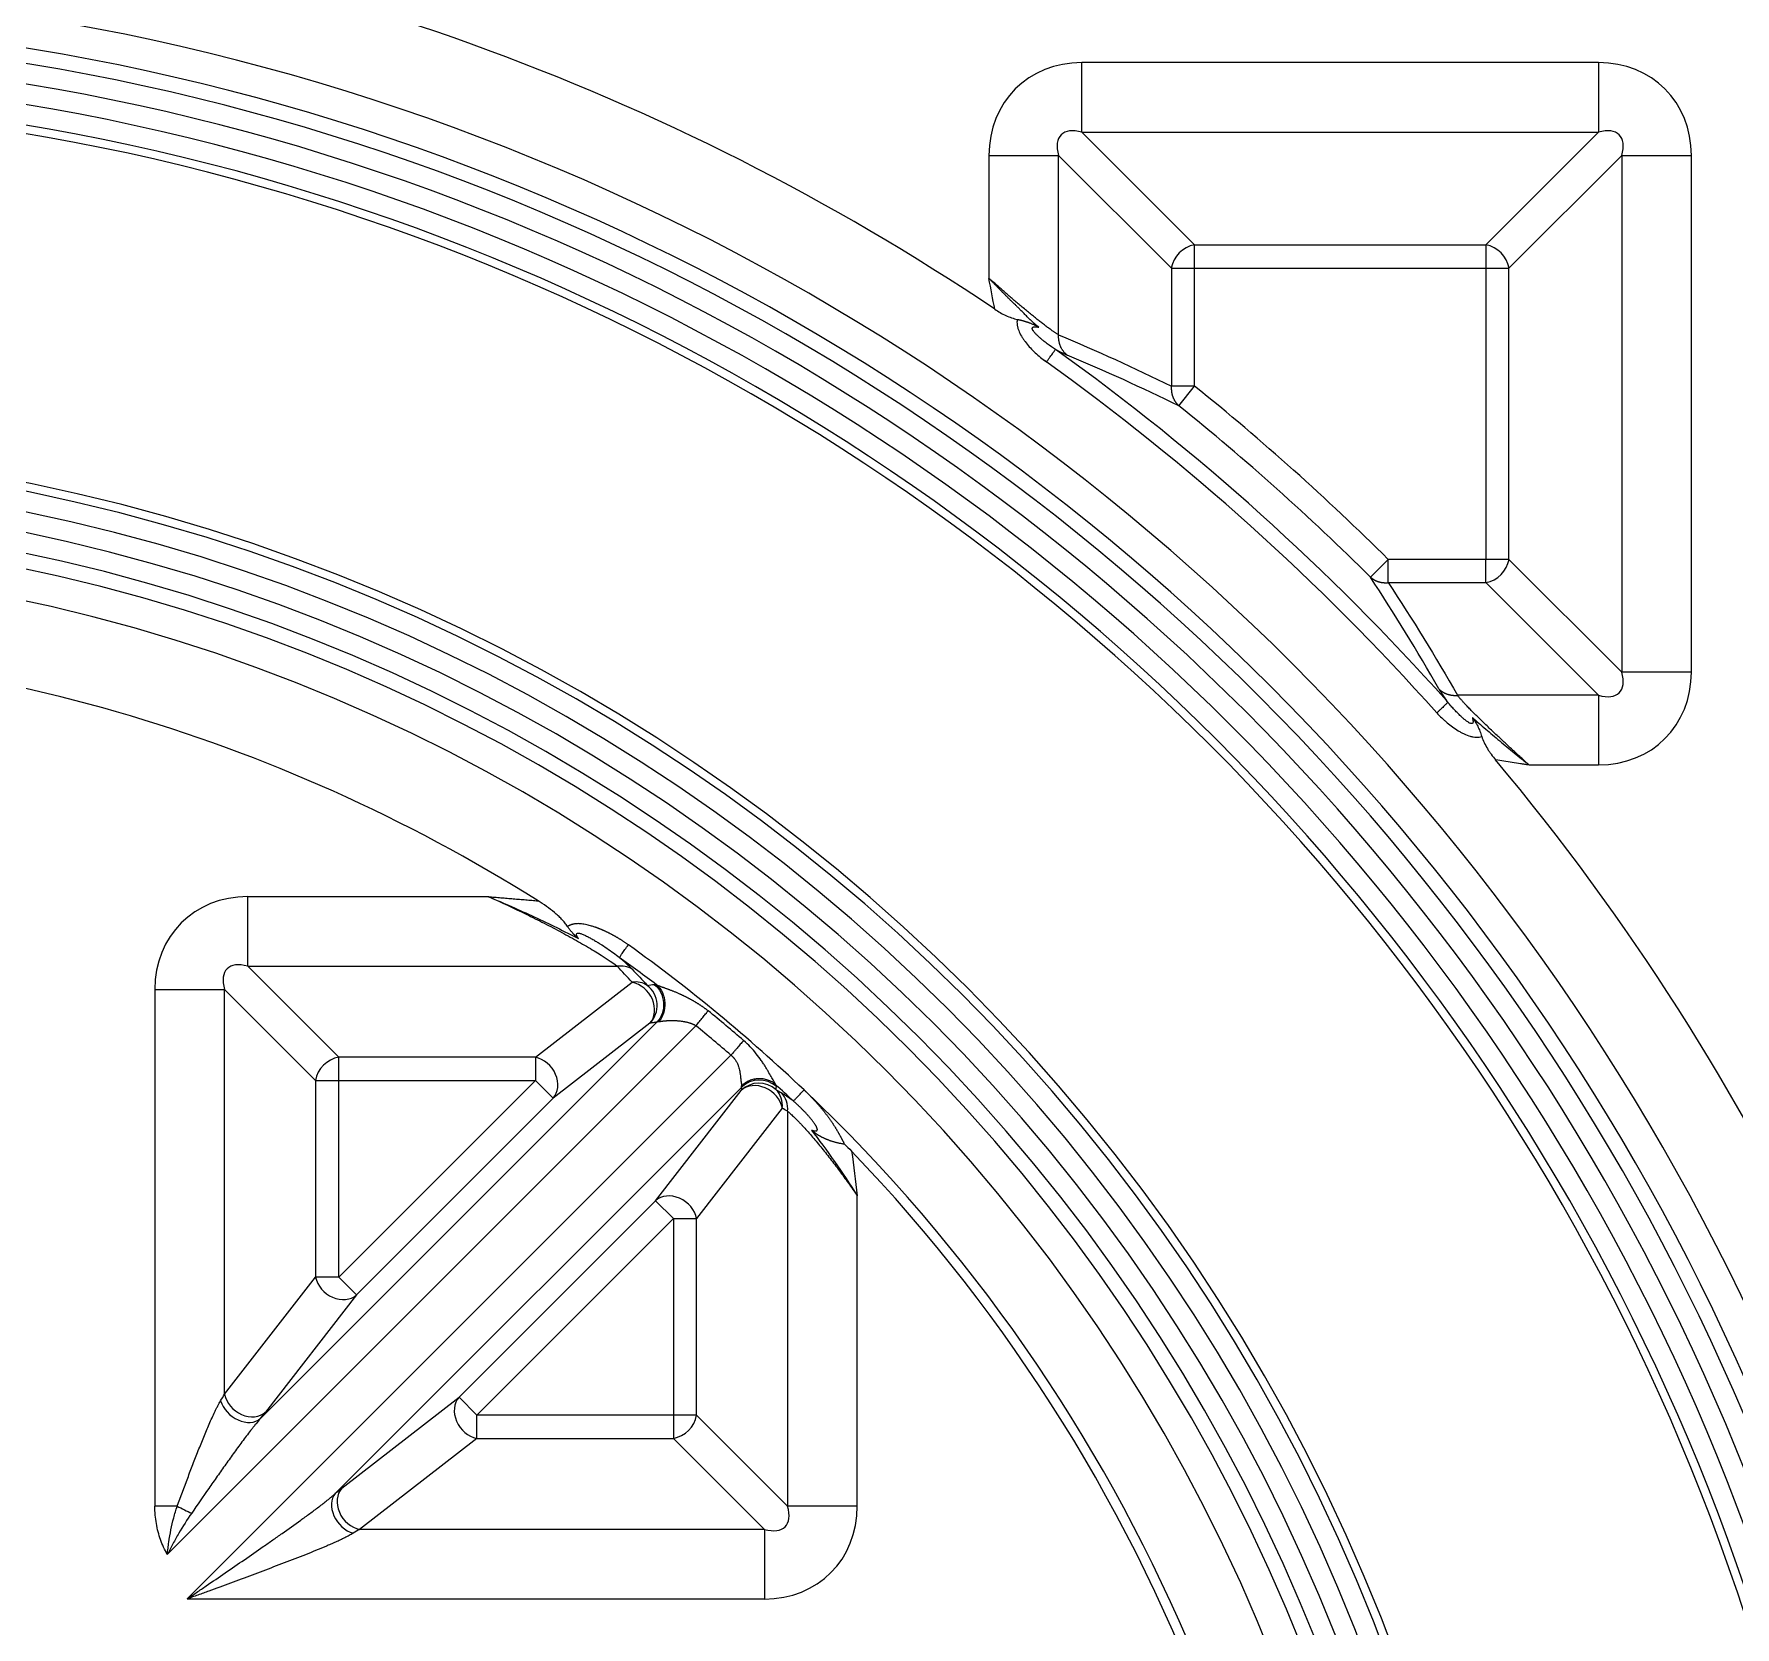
# Model space of a CAD drawing. Header units: millimetres. Extents: x 559 to 1112, y 323 to 643.
# Drawn here: x 740.69 to 774.54, y 510.67 to 542.37 of the extents above; entities that cross this region are included whole.
import ezdxf

# ---------------------------------------------------------------- set-up
doc = ezdxf.new("R2010")
doc.units = ezdxf.units.MM
doc.layers.add('core', color=7, linetype='Continuous', lineweight=20)

msp = doc.modelspace()

# ---------------------------------------------------------------- linework, layer by layer
at = {"layer": 'core', "lineweight": 13}
for p, q in [((771.819, 541.805), (761.538, 541.805)), ((761.538, 540.418), (761.538, 541.805)), ((771.819, 541.805), (771.819, 540.418)), ((761.538, 540.418), (771.819, 540.418)), ((761.538, 540.418), (763.781, 538.175)), ((769.576, 538.175), (771.819, 540.418)), ((759.689, 539.956), (761.076, 539.956)), ((759.689, 539.956), (759.689, 537.511)), ((761.076, 536.388), (761.076, 539.956)), ((763.319, 537.713), (761.076, 539.956)), ((772.282, 539.956), (770.038, 537.713)), ((772.282, 539.956), (773.668, 539.956)), ((772.282, 539.956), (772.282, 529.675)), ((773.668, 529.675), (773.668, 539.956)), ((769.576, 538.173), (763.781, 538.173)), ((763.781, 537.713), (763.781, 538.173)), ((763.324, 537.713), (763.781, 537.713)), ((763.781, 535.366), (763.781, 537.713)), ((763.781, 537.713), (769.576, 537.713)), ((769.576, 537.713), (769.576, 531.918)), ((769.576, 537.713), (770.034, 537.713)), ((763.781, 535.366), (763.319, 535.366)), ((763.468, 534.976), (763.781, 535.366)), ((767.282, 531.563), (767.635, 531.918)), ((767.635, 531.456), (767.635, 531.918)), ((769.576, 531.918), (767.635, 531.918)), ((770.034, 531.918), (769.576, 531.918)), ((769.576, 531.456), (769.576, 531.918)), ((770.038, 531.918), (772.282, 529.675)), ((767.635, 531.456), (769.576, 531.456)), ((771.819, 529.212), (769.576, 531.456)), ((773.668, 529.675), (772.282, 529.675)), ((771.819, 529.212), (769.015, 529.212)), ((771.819, 529.212), (771.819, 527.826)), ((770.437, 527.826), (771.819, 527.826)), ((744.939, 525.206), (749.731, 525.206)), ((744.939, 523.819), (744.939, 525.206)), ((744.939, 523.819), (752.291, 523.819)), ((744.939, 523.819), (746.75, 522.008)), ((743.09, 523.357), (743.09, 513.076)), ((743.09, 523.357), (744.477, 523.357)), ((744.477, 515.301), (744.477, 523.357)), ((746.288, 521.546), (744.477, 523.357)), ((750.663, 522.008), (752.588, 523.503)), ((753.079, 522.707), (745.19, 514.817)), ((752.942, 522.686), (751.017, 521.192)), ((753.858, 522.635), (743.338, 512.115)), ((743.731, 511.227), (754.555, 522.051)), ((750.663, 522.008), (746.75, 522.008)), ((746.75, 521.546), (746.75, 522.008)), ((750.663, 522.008), (750.663, 521.546)), ((746.288, 521.546), (746.288, 517.633)), ((746.288, 521.546), (746.75, 521.546)), ((746.681, 513.327), (754.765, 521.41)), ((746.75, 521.546), (750.663, 521.546)), ((746.75, 517.633), (746.75, 521.546)), ((746.75, 517.633), (750.663, 521.546)), ((750.663, 521.546), (751.017, 521.192)), ((753.055, 519.153), (754.76, 521.35)), ((747.104, 517.279), (751.017, 521.192)), ((755.577, 520.995), (753.872, 518.799)), ((755.683, 520.933), (755.683, 513.076)), ((753.055, 519.153), (749.143, 515.242)), ((753.055, 519.153), (753.409, 518.799)), ((757.069, 513.076), (757.069, 519.253)), ((753.409, 518.799), (749.498, 514.887)), ((753.409, 518.799), (753.409, 514.887)), ((753.409, 518.799), (753.872, 518.799)), ((753.872, 514.887), (753.872, 518.799)), ((744.477, 515.301), (746.288, 517.633)), ((746.75, 517.633), (746.288, 517.633)), ((747.104, 517.279), (746.75, 517.633)), ((747.104, 517.279), (745.293, 514.946)), ((746.811, 513.431), (749.143, 515.242)), ((749.498, 514.887), (749.143, 515.242)), ((753.409, 514.887), (749.498, 514.887)), ((749.498, 514.424), (749.498, 514.887)), ((753.872, 514.887), (753.409, 514.887)), ((753.409, 514.887), (753.409, 514.424)), ((753.872, 514.887), (755.683, 513.076)), ((749.498, 514.424), (747.165, 512.613)), ((749.498, 514.424), (753.409, 514.424)), ((755.22, 512.613), (753.409, 514.424)), ((743.535, 513.076), (743.09, 513.076)), ((757.069, 513.076), (755.683, 513.076)), ((755.22, 512.613), (747.165, 512.613)), ((755.22, 512.613), (755.22, 511.227)), ((743.731, 511.227), (755.22, 511.227))]:
    msp.add_line(p, q, dxfattribs=at)
for centre, radius, start, end in [((719.145, 493.318), 100.6, 305.96599, 77.45703), ((719.145, 493.318), 100.175, 305.97379, 77.45703), ((719.145, 493.318), 99.403, 314.29502, 77.77562), ((719.145, 493.318), 99.011, 314.62948, 77.83606), ((719.145, 493.318), 99.101, 314.55525, 77.77562), ((719.145, 487.282), 85.99, 12.44405, 56.71631), ((719.145, 487.282), 84.657, 13.18186, 57.19161), ((719.145, 487.282), 81.386, 41.16873, 48.83127), ((733.229, 497.342), 47.654, 56.1016, 84.2531), ((733.229, 497.342), 45.96, 360, 90), ((733.229, 497.342), 45.336, 0, 90), ((733.229, 497.342), 45.032, 360, 90), ((733.229, 497.342), 44.63, 360, 90), ((733.229, 497.342), 44.226, 0, 90), ((733.229, 497.342), 43.824, 0, 90), ((733.229, 497.342), 43.656, 0, 90), ((733.229, 497.342), 47.378, 41.7041, 54.4216), ((733.229, 497.342), 47.686, 41.7717, 54.3626), ((733.229, 497.342), 48.777, 45.1418, 51.2181), ((733.229, 497.342), 48.277, 45.1418, 51.2181), ((733.229, 497.342), 36.824, 360, 90), ((733.229, 497.342), 36.656, 0, 90), ((733.229, 497.342), 36.254, 0, 90), ((733.229, 497.342), 35.85, 0, 90), ((733.229, 497.342), 35.448, 360, 90), ((733.229, 497.342), 35.144, 360, 90), ((733.229, 497.342), 34.52, 360, 90), ((733.229, 497.342), 32.826, 57.8103, 90), ((733.229, 497.342), 47.654, 25.1461, 39.9302), ((733.229, 497.342), 33.102, 46.5132, 54.3697), ((733.229, 497.342), 32.794, 52.7684, 54.3696), ((733.229, 497.342), 33.024, 49.2036, 50.7998), ((733.229, 497.342), 32.639, 49.2036, 50.7998), ((733.229, 497.342), 32.794, 46.5132, 47.3526), ((733.229, 497.342), 33.102, 360, 46.5105), ((733.229, 497.342), 32.904, 20.018, 43.8615)]:
    msp.add_arc(centre, radius, start, end, dxfattribs=at)
for centre, major_axis, ratio, start_param, end_param in [((761.879, 539.615), (1.665, -1.665), 0.854588, 2.434441, 3.848744), ((771.478, 539.615), (-1.665, -1.665), 0.854588, 2.434441, 3.848744), ((761.879, 539.615), (-0.753, 0.753), 0.472398, 5.576034, 6.990337), ((771.478, 539.615), (0.753, 0.753), 0.472398, 5.576034, 6.990337), ((763.781, 537.713), (-0.356, -0.356), 0.854588, 4.005238, 5.41954), ((769.576, 537.713), (-0.356, 0.356), 0.854588, 4.005238, 5.41954), ((769.576, 537.713), (0, 0.503), 0.000004, 0.41429, 1.570796), ((769.576, 531.918), (0.356, 0.356), 0.854588, 4.005238, 5.41954), ((771.478, 530.016), (-1.665, 1.665), 0.854588, 2.434441, 3.848744), ((771.478, 530.016), (-0.753, 0.753), 0.472398, 2.434441, 3.848744), ((745.28, 523.016), (-1.665, 1.665), 0.854588, 5.576034, 6.990337), ((745.28, 523.016), (-0.753, 0.753), 0.472398, 5.576034, 6.990337), ((733.229, 504.539), (0, 27.535), 0.969623, 5.472075, 5.488054), ((752.588, 523.04), (0.37, 0.341), 0.86347, 0.208746, 0.898963), ((752.588, 523.04), (-0.308, 0.397), 0.818985, 3.294071, 5.524455), ((752.588, 523.04), (0.075, -0.497), 0.989331, 0.641303, 2.341404), ((746.75, 521.546), (0.356, 0.356), 0.854588, 0.863645, 2.277948), ((750.663, 521.546), (-0.308, 0.397), 0.818985, 3.294071, 5.524455), ((755.115, 520.995), (-0.502, 0.038), 0.991112, 4.045535, 5.56877), ((755.115, 520.995), (-0.398, 0.309), 0.818985, 3.900323, 6.130707), ((755.119, 521.056), (0.502, -0.038), 0.991122, 0.904632, 2.426707), ((755.115, 520.995), (-0.256, -0.433), 0.894663, 2.057881, 2.905423), ((755.22, 520.933), (0.258, 0.432), 0.89421, 5.203283, 6.047503), ((740.678, 497.334), (28.588, 0.072), 0.969698, 1.015819, 1.020139), ((753.409, 518.799), (0.398, -0.309), 0.818985, 0.758731, 2.989114), ((746.75, 517.633), (-0.397, 0.308), 0.818985, 0.758731, 2.989114), ((743.09, 513.551), (1.504, 2.025), 0.059018, 5.682671, 5.798053), ((744.939, 515.301), (0.397, -0.308), 0.818985, 3.900323, 6.130707), ((749.498, 514.887), (-0.309, 0.398), 0.818985, 0.152478, 2.382862), ((744.835, 515.171), (-0.388, 0.32), 0.741911, 0.836997, 3.011237), ((743.445, 513.196), (2.008, 2.024), 0.061627, 5.699948, 5.81533), ((753.409, 514.887), (-0.356, -0.356), 0.854588, 0.863645, 2.277948), ((747.036, 512.972), (-0.32, 0.389), 0.741982, 0.130371, 2.304664), ((745.06, 511.582), (2.024, 2.009), 0.061627, 0.467855, 0.583135), ((747.165, 513.076), (0.309, -0.398), 0.818985, 3.294071, 5.524455), ((754.879, 513.417), (-1.665, 1.665), 0.854588, 2.434441, 3.848744), ((754.879, 513.417), (-0.753, 0.753), 0.472582, 2.434441, 3.848744), ((745.415, 511.227), (2.026, 1.504), 0.059014, 0.485144, 0.600424)]:
    msp.add_ellipse(centre, major_axis=major_axis, ratio=ratio, start_param=start_param, end_param=end_param, dxfattribs=at)
for points, degree in [([(798.639, 508.494), (798.229, 510.027), (797.322, 513.07), (795.7, 517.548), (793.821, 521.925), (791.693, 526.187), (789.321, 530.317), (786.715, 534.304), (783.882, 538.133), (780.832, 541.792), (777.576, 545.269), (774.125, 548.551), (770.489, 551.629), (766.682, 554.49), (762.715, 557.127), (758.602, 559.53), (754.358, 561.691), (751.449, 562.966), (749.978, 563.561)], 3), ([(763.781, 538.175), (763.781, 538.173)], 1), ([(769.576, 538.175), (769.576, 538.174), (769.576, 538.174), (769.576, 538.173)], 3), ([(770.038, 537.713), (770.034, 537.713)], 1), ([(770.034, 531.92), (770.034, 533.85), (770.034, 535.781), (770.034, 537.711)], 3), ([(759.807, 536.896), (759.764, 537.1), (759.727, 537.306), (759.689, 537.511)], 3), ([(761.076, 536.388), (761.833, 536.068), (762.582, 535.727), (763.319, 535.366)], 3), ([(760.794, 535.875), (760.809, 535.867), (760.823, 535.859), (760.837, 535.851)], 3), ([(761.013, 536.097), (761.103, 536.049), (761.181, 536.01), (761.244, 535.983)], 3), ([(763.468, 534.976), (762.737, 535.332), (761.995, 535.668), (761.244, 535.983)], 3), ([(768.643, 529.339), (768.212, 530.095), (767.758, 530.837), (767.282, 531.563)], 3), ([(767.635, 531.456), (768.117, 530.723), (768.577, 529.975), (769.015, 529.212)], 3), ([(768.643, 529.339), (768.681, 529.275), (768.731, 529.197), (768.793, 529.108)], 3), ([(768.821, 529.073), (768.812, 529.085), (768.803, 529.097), (768.794, 529.108)], 3), ([(749.731, 525.205), (750.716, 525.122)], 1), ([(752.587, 523.761), (752.521, 523.829), (752.435, 523.909), (752.333, 523.996)], 3), ([(752.587, 523.761), (752.689, 523.654), (752.789, 523.547), (752.889, 523.44)], 3), ([(752.889, 523.44), (752.935, 523.447), (752.981, 523.453), (753.027, 523.46)], 3), ([(753.027, 523.46), (753.083, 523.416), (753.172, 523.31), (753.224, 523.095), (753.202, 522.874), (753.129, 522.757), (753.079, 522.707)], 3), ([(753.071, 523.452), (753.122, 523.411), (753.203, 523.308), (753.249, 523.095), (753.227, 522.878), (753.158, 522.761), (753.111, 522.711)], 3), ([(753.111, 522.711), (753.108, 522.711), (753.102, 522.711), (753.093, 522.711), (753.086, 522.709), (753.081, 522.708), (753.079, 522.707)], 3), ([(753.858, 522.635), (753.881, 522.664), (753.927, 522.72), (753.993, 522.801), (754.053, 522.874), (754.087, 522.916), (754.102, 522.934)], 3), ([(754.765, 521.41), (754.767, 521.418), (754.767, 521.427), (754.765, 521.438)], 3), ([(755.447, 521.463), (755.456, 521.446), (755.46, 521.433), (755.459, 521.424)], 3), ([(755.455, 521.363), (755.456, 521.383), (755.458, 521.403), (755.459, 521.424)], 3), ([(755.455, 521.363), (755.49, 521.342), (755.526, 521.32), (755.561, 521.299)], 3), ([(756.812, 520.282), (756.86, 520.236), (756.907, 520.189), (756.954, 520.142)], 3), ([(756.954, 520.142), (756.999, 519.846), (757.034, 519.549), (757.069, 519.253)], 3), ([(743.338, 512.115), (743.284, 512.208), (743.195, 512.404), (743.111, 512.724), (743.09, 512.955), (743.09, 513.076)], 3)]:
    msp.add_open_spline(points, degree=degree, dxfattribs=at)
for points, knots in [([(763.319, 537.713), (763.32, 537.713), (763.321, 537.712), (763.322, 537.712), (763.323, 537.711), (763.324, 537.711), (763.324, 537.711)], [0, 0, 0, 0, 0.300025, 0.600032, 0.900013, 1, 1, 1, 1]), ([(763.324, 537.711), (763.324, 537.671), (763.324, 537.586), (763.324, 537.45), (763.323, 537.299), (763.323, 537.131), (763.323, 536.948), (763.322, 536.749), (763.321, 536.512), (763.321, 536.252), (763.32, 535.986), (763.32, 535.752), (763.319, 535.548), (763.319, 535.423), (763.319, 535.366)], [0, 0, 0, 0, 0.051088, 0.108937, 0.173545, 0.244914, 0.323044, 0.407933, 0.499583, 0.626313, 0.739719, 0.839802, 0.926562, 1, 1, 1, 1]), ([(760.684, 536.537), (760.681, 536.539), (760.675, 536.543), (760.666, 536.55), (760.657, 536.557), (760.648, 536.564), (760.638, 536.572), (760.628, 536.58), (760.618, 536.589), (760.608, 536.598), (760.597, 536.607), (760.587, 536.617), (760.576, 536.626), (760.564, 536.637), (760.553, 536.647), (760.541, 536.659), (760.529, 536.67), (760.517, 536.682), (760.504, 536.694), (760.491, 536.707), (760.478, 536.72), (760.465, 536.733), (760.445, 536.753), (760.42, 536.778), (760.39, 536.808), (760.362, 536.837), (760.334, 536.865), (760.307, 536.891), (760.282, 536.916), (760.258, 536.939), (760.236, 536.961), (760.209, 536.987), (760.177, 537.018), (760.14, 537.054), (760.102, 537.091), (760.065, 537.128), (760.028, 537.166), (759.99, 537.203), (759.952, 537.241), (759.915, 537.279), (759.877, 537.318), (759.84, 537.356), (759.802, 537.394), (759.764, 537.433), (759.727, 537.472), (759.702, 537.498), (759.689, 537.511)], [0, 0, 0, 0, 0.009008, 0.018236, 0.027688, 0.03737, 0.047286, 0.05744, 0.067838, 0.078484, 0.089384, 0.100541, 0.111961, 0.123649, 0.13561, 0.147848, 0.160369, 0.173178, 0.186278, 0.199676, 0.213376, 0.227384, 0.241703, 0.273981, 0.304957, 0.334588, 0.362831, 0.389652, 0.415018, 0.438902, 0.461278, 0.482127, 0.518847, 0.555635, 0.592482, 0.629382, 0.666328, 0.703315, 0.740335, 0.777384, 0.814456, 0.851545, 0.888648, 0.925761, 0.962879, 1, 1, 1, 1]), ([(759.807, 536.896), (759.842, 536.873), (759.878, 536.85), (759.95, 536.809), (759.987, 536.789), (760.062, 536.754), (760.101, 536.738), (760.178, 536.712), (760.217, 536.701), (760.256, 536.694)], [0, 0, 0, 0, 0.25, 0.25, 0.5, 0.5, 0.75, 0.75, 1, 1, 1, 1]), ([(760.252, 536.695), (760.25, 536.686), (760.249, 536.677), (760.248, 536.66), (760.246, 536.633), (760.248, 536.605), (760.252, 536.577), (760.254, 536.568), (760.258, 536.549), (760.26, 536.54), (760.268, 536.511), (760.274, 536.492), (760.296, 536.436), (760.314, 536.398), (760.346, 536.343), (760.358, 536.324), (760.382, 536.288), (760.395, 536.27), (760.434, 536.217), (760.463, 536.183), (760.522, 536.116), (760.553, 536.084), (760.618, 536.021), (760.652, 535.99), (760.722, 535.931), (760.758, 535.902), (760.794, 535.875)], [0, 0, 0, 0, 0.03125, 0.03125, 0.0625, 0.125, 0.125, 0.15625, 0.15625, 0.1875, 0.1875, 0.25, 0.25, 0.375, 0.375, 0.4375, 0.4375, 0.5, 0.5, 0.625, 0.625, 0.75, 0.75, 0.875, 0.875, 1, 1, 1, 1]), ([(760.256, 536.693), (760.26, 536.692), (760.269, 536.691), (760.282, 536.688), (760.295, 536.686), (760.309, 536.683), (760.322, 536.68), (760.336, 536.677), (760.349, 536.673), (760.363, 536.669), (760.377, 536.666), (760.391, 536.661), (760.405, 536.657), (760.419, 536.653), (760.433, 536.648), (760.447, 536.643), (760.462, 536.638), (760.476, 536.633), (760.495, 536.626), (760.518, 536.617), (760.544, 536.606), (760.569, 536.596), (760.592, 536.586), (760.613, 536.576), (760.633, 536.566), (760.651, 536.556), (760.668, 536.547), (760.679, 536.54), (760.684, 536.537)], [0, 0, 0, 0, 0.026594, 0.053567, 0.080932, 0.108703, 0.136893, 0.165513, 0.194574, 0.224085, 0.254056, 0.284493, 0.315405, 0.346796, 0.378673, 0.41104, 0.4439, 0.477256, 0.511111, 0.576286, 0.639035, 0.699217, 0.756702, 0.811371, 0.86312, 0.911856, 0.957503, 1, 1, 1, 1]), ([(761.014, 536.096), (760.959, 536.131), (760.904, 536.168), (760.822, 536.23), (760.795, 536.251), (760.754, 536.284), (760.74, 536.295), (760.713, 536.318), (760.7, 536.33), (760.673, 536.354), (760.66, 536.367), (760.634, 536.392), (760.621, 536.405), (760.602, 536.426), (760.596, 536.433), (760.584, 536.448), (760.579, 536.455), (760.571, 536.467), (760.568, 536.471), (760.563, 536.479), (760.561, 536.483), (760.557, 536.491), (760.555, 536.495), (760.552, 536.503), (760.551, 536.507), (760.551, 536.515), (760.551, 536.519), (760.552, 536.525), (760.554, 536.528), (760.557, 536.533), (760.56, 536.535), (760.564, 536.538), (760.567, 536.54), (760.575, 536.543), (760.581, 536.544), (760.593, 536.546), (760.599, 536.546), (760.618, 536.546), (760.631, 536.545), (760.657, 536.543), (760.67, 536.541), (760.683, 536.539)], [0, 0, 0, 0, 0.25, 0.25, 0.375, 0.375, 0.4375, 0.4375, 0.5, 0.5, 0.5625, 0.5625, 0.625, 0.625, 0.65625, 0.65625, 0.6875, 0.6875, 0.703125, 0.703125, 0.71875, 0.71875, 0.734375, 0.734375, 0.75, 0.75, 0.765625, 0.765625, 0.78125, 0.78125, 0.796875, 0.796875, 0.8125, 0.8125, 0.84375, 0.84375, 0.875, 0.875, 0.9375, 0.9375, 1, 1, 1, 1]), ([(760.837, 535.851), (760.85, 535.869), (760.876, 535.905), (760.92, 535.967), (760.968, 536.034), (760.997, 536.073), (761.009, 536.091), (761.012, 536.095), (761.013, 536.097)], [0, 0, 0, 0, 0.133363, 0.266742, 0.533252, 0.8286, 0.914294, 1, 1, 1, 1]), ([(763.319, 535.366), (763.319, 535.362), (763.318, 535.355), (763.318, 535.345), (763.318, 535.334), (763.318, 535.323), (763.318, 535.312), (763.318, 535.301), (763.319, 535.29), (763.32, 535.279), (763.321, 535.268), (763.322, 535.256), (763.324, 535.245), (763.326, 535.233), (763.328, 535.222), (763.33, 535.21), (763.333, 535.199), (763.336, 535.187), (763.34, 535.175), (763.344, 535.163), (763.348, 535.152), (763.353, 535.14), (763.358, 535.128), (763.363, 535.117), (763.369, 535.105), (763.375, 535.093), (763.381, 535.082), (763.388, 535.071), (763.395, 535.059), (763.403, 535.048), (763.411, 535.037), (763.419, 535.026), (763.428, 535.016), (763.438, 535.005), (763.447, 534.995), (763.457, 534.985), (763.464, 534.979), (763.468, 534.976)], [0, 0, 0, 0, 0.023214, 0.046702, 0.070468, 0.094518, 0.118857, 0.143488, 0.168418, 0.19365, 0.219188, 0.245037, 0.2712, 0.297682, 0.324485, 0.351614, 0.379071, 0.406859, 0.434981, 0.463439, 0.492237, 0.521375, 0.550857, 0.580683, 0.610854, 0.641373, 0.672239, 0.703454, 0.735017, 0.766928, 0.799188, 0.831796, 0.86475, 0.898049, 0.931692, 0.965676, 1, 1, 1, 1]), ([(770.038, 531.918), (770.038, 531.918), (770.037, 531.918), (770.036, 531.919), (770.035, 531.92), (770.034, 531.92), (770.034, 531.92)], [0, 0, 0, 0, 0.300025, 0.600032, 0.900013, 1, 1, 1, 1]), ([(767.282, 531.563), (767.284, 531.561), (767.289, 531.557), (767.296, 531.551), (767.304, 531.545), (767.311, 531.539), (767.319, 531.534), (767.326, 531.529), (767.334, 531.523), (767.342, 531.519), (767.35, 531.514), (767.357, 531.509), (767.365, 531.505), (767.373, 531.501), (767.381, 531.497), (767.389, 531.493), (767.397, 531.49), (767.405, 531.486), (767.413, 531.483), (767.421, 531.48), (767.429, 531.478), (767.437, 531.475), (767.446, 531.472), (767.454, 531.47), (767.462, 531.468), (767.47, 531.466), (767.478, 531.464), (767.485, 531.462), (767.493, 531.461), (767.501, 531.46), (767.509, 531.458), (767.517, 531.457), (767.525, 531.456), (767.532, 531.455), (767.54, 531.455), (767.548, 531.454), (767.555, 531.454), (767.563, 531.453), (767.57, 531.453), (767.577, 531.453), (767.585, 531.453), (767.592, 531.453), (767.599, 531.453), (767.606, 531.454), (767.614, 531.454), (767.621, 531.454), (767.628, 531.455), (767.632, 531.456), (767.635, 531.456)], [0, 0, 0, 0, 0.026172, 0.052148, 0.077928, 0.103511, 0.128896, 0.154081, 0.179067, 0.203853, 0.228439, 0.252824, 0.277007, 0.30099, 0.32477, 0.34835, 0.371728, 0.394904, 0.41788, 0.440655, 0.463229, 0.485604, 0.507779, 0.529755, 0.551532, 0.573112, 0.594495, 0.615682, 0.636674, 0.657472, 0.678076, 0.698488, 0.718709, 0.73874, 0.758583, 0.778238, 0.797706, 0.81699, 0.836091, 0.855009, 0.873748, 0.892307, 0.910689, 0.928896, 0.946928, 0.964789, 0.982479, 1, 1, 1, 1]), ([(768.821, 529.073), (768.816, 529.067), (768.808, 529.059), (768.79, 529.041), (768.779, 529.031), (768.767, 529.019), (768.759, 529.01), (768.754, 529.006), (768.731, 528.983), (768.709, 528.963), (768.672, 528.928), (768.652, 528.909), (768.631, 528.889), (768.616, 528.875), (768.609, 528.869), (768.601, 528.862)], [0, 0, 0, 0, 0.25, 0.25, 0.375, 0.4375, 0.4375, 0.5, 0.5, 0.75, 0.75, 0.875, 0.9375, 0.9375, 1, 1, 1, 1]), ([(768.601, 528.862), (768.633, 528.827), (768.666, 528.794), (768.717, 528.745), (768.735, 528.729), (768.77, 528.698), (768.787, 528.682), (768.841, 528.637), (768.878, 528.609), (768.952, 528.555), (768.99, 528.53), (769.047, 528.495), (769.067, 528.484), (769.096, 528.468), (769.106, 528.463), (769.126, 528.453), (769.136, 528.448), (769.186, 528.425), (769.226, 528.41), (769.286, 528.393), (769.307, 528.388), (769.347, 528.381), (769.366, 528.379), (769.405, 528.378), (769.424, 528.379), (769.461, 528.383), (769.479, 528.387), (769.496, 528.393)], [0, 0, 0, 0, 0.125, 0.125, 0.1875, 0.1875, 0.25, 0.25, 0.375, 0.375, 0.5, 0.5, 0.5625, 0.5625, 0.59375, 0.59375, 0.625, 0.625, 0.75, 0.75, 0.8125, 0.8125, 0.875, 0.875, 0.9375, 0.9375, 1, 1, 1, 1]), ([(769.309, 528.771), (769.312, 528.758), (769.316, 528.745), (769.321, 528.719), (769.323, 528.706), (769.324, 528.687), (769.324, 528.681), (769.322, 528.669), (769.321, 528.663), (769.316, 528.656), (769.314, 528.654), (769.309, 528.651), (769.306, 528.649), (769.299, 528.648), (769.295, 528.648), (769.287, 528.649), (769.283, 528.65), (769.27, 528.653), (769.262, 528.657), (769.245, 528.665), (769.238, 528.67), (769.214, 528.685), (769.199, 528.695), (769.17, 528.717), (769.156, 528.729), (769.129, 528.752), (769.115, 528.764), (769.076, 528.8), (769.05, 528.824), (769.001, 528.873), (768.977, 528.898), (768.93, 528.948), (768.907, 528.973), (768.863, 529.023), (768.842, 529.048), (768.821, 529.073)], [0, 0, 0, 0, 0.0625, 0.0625, 0.125, 0.125, 0.15625, 0.15625, 0.1875, 0.1875, 0.203125, 0.203125, 0.21875, 0.21875, 0.234375, 0.234375, 0.25, 0.25, 0.28125, 0.28125, 0.3125, 0.3125, 0.375, 0.375, 0.4375, 0.4375, 0.5, 0.5, 0.625, 0.625, 0.75, 0.75, 0.875, 0.875, 1, 1, 1, 1]), ([(769.309, 528.771), (769.314, 528.764), (769.318, 528.757), (769.328, 528.743), (769.332, 528.736), (769.346, 528.715), (769.356, 528.701), (769.383, 528.657), (769.4, 528.627), (769.432, 528.564), (769.446, 528.532), (769.473, 528.464), (769.485, 528.429), (769.496, 528.393)], [0, 0, 0, 0, 0.0625, 0.0625, 0.125, 0.125, 0.25, 0.25, 0.5, 0.5, 0.75, 0.75, 1, 1, 1, 1]), ([(769.309, 528.771), (769.395, 528.696), (769.484, 528.619), (769.62, 528.503), (769.666, 528.463), (769.759, 528.385), (769.806, 528.345), (769.949, 528.225), (770.045, 528.146), (770.191, 528.027), (770.24, 527.987), (770.313, 527.927), (770.338, 527.907), (770.374, 527.877), (770.386, 527.867), (770.405, 527.852), (770.411, 527.847), (770.42, 527.839), (770.423, 527.837), (770.429, 527.832), (770.432, 527.829), (770.435, 527.827)], [0, 0, 0, 0, 0.25, 0.25, 0.375, 0.375, 0.5, 0.5, 0.75, 0.75, 0.875, 0.875, 0.9375, 0.9375, 0.96875, 0.96875, 0.984375, 0.984375, 0.992187, 0.992187, 1, 1, 1, 1]), ([(769.496, 528.393), (769.508, 528.351), (769.525, 528.31), (769.563, 528.23), (769.585, 528.191), (769.621, 528.132), (769.633, 528.113), (769.659, 528.075), (769.672, 528.056), (769.713, 528.001), (769.742, 527.964), (769.772, 527.929)], [0, 0, 0, 0, 0.25, 0.25, 0.5, 0.5, 0.625, 0.625, 0.75, 0.75, 1, 1, 1, 1]), ([(770.434, 527.826), (770.433, 527.826), (770.431, 527.826), (770.428, 527.826), (770.427, 527.827), (770.426, 527.827), (770.421, 527.828), (770.417, 527.828), (770.407, 527.83), (770.4, 527.831), (770.379, 527.833), (770.365, 527.835), (770.324, 527.841), (770.296, 527.845), (770.213, 527.857), (770.158, 527.865), (769.992, 527.891), (769.882, 527.909), (769.772, 527.929)], [0, 0, 0, 0, 0.007813, 0.007813, 0.011719, 0.011719, 0.015625, 0.03125, 0.03125, 0.0625, 0.0625, 0.125, 0.125, 0.25, 0.25, 0.5, 0.5, 1, 1, 1, 1]), ([(749.731, 525.205), (749.984, 525.092), (750.234, 524.976), (750.599, 524.797), (750.72, 524.737), (750.956, 524.616), (751.072, 524.556), (751.301, 524.432), (751.414, 524.37), (751.63, 524.247), (751.734, 524.186), (752.023, 524.01), (752.185, 523.903), (752.291, 523.819)], [0, 0, 0, 0, 0.25, 0.25, 0.375, 0.375, 0.5, 0.5, 0.625, 0.625, 0.75, 0.75, 1, 1, 1, 1]), ([(749.731, 525.204), (750.035, 525.076), (750.34, 524.942), (750.942, 524.662), (751.237, 524.518), (751.52, 524.37)], [0, 0, 0, 0, 0.5, 0.5, 1, 1, 1, 1]), ([(751.305, 524.609), (751.288, 524.636), (751.269, 524.661), (751.229, 524.71), (751.208, 524.734), (751.163, 524.781), (751.14, 524.803), (751.091, 524.848), (751.066, 524.869), (750.99, 524.933), (750.937, 524.973), (750.828, 525.05), (750.773, 525.086), (750.716, 525.122)], [0, 0, 0, 0, 0.125, 0.125, 0.25, 0.25, 0.375, 0.375, 0.5, 0.5, 0.75, 0.75, 1, 1, 1, 1]), ([(752.513, 524.247), (752.507, 524.252), (752.493, 524.261), (752.474, 524.274), (752.454, 524.288), (752.435, 524.301), (752.416, 524.314), (752.397, 524.326), (752.378, 524.338), (752.359, 524.35), (752.34, 524.362), (752.322, 524.373), (752.303, 524.384), (752.285, 524.395), (752.267, 524.405), (752.249, 524.416), (752.231, 524.426), (752.213, 524.435), (752.196, 524.445), (752.178, 524.454), (752.161, 524.463), (752.144, 524.472), (752.127, 524.48), (752.11, 524.489), (752.094, 524.497), (752.078, 524.504), (752.062, 524.512), (752.046, 524.519), (752.03, 524.526), (752.014, 524.533), (751.999, 524.54), (751.984, 524.546), (751.969, 524.553), (751.954, 524.559), (751.94, 524.564), (751.925, 524.57), (751.911, 524.575), (751.897, 524.581), (751.884, 524.586), (751.87, 524.59), (751.857, 524.595), (751.838, 524.602), (751.812, 524.61), (751.776, 524.621), (751.733, 524.633), (751.684, 524.646), (751.617, 524.659), (751.554, 524.667), (751.501, 524.668), (751.471, 524.666), (751.448, 524.664), (751.428, 524.661), (751.41, 524.656), (751.395, 524.652), (751.382, 524.648), (751.369, 524.643), (751.356, 524.638), (751.343, 524.632), (751.33, 524.625), (751.317, 524.617), (751.309, 524.612), (751.305, 524.609)], [0, 0, 0, 0, 0.017199, 0.034228, 0.051084, 0.067767, 0.084276, 0.100608, 0.116764, 0.132741, 0.14854, 0.16416, 0.179599, 0.194858, 0.209935, 0.224831, 0.239545, 0.254077, 0.268427, 0.282594, 0.296579, 0.310381, 0.324001, 0.337438, 0.350694, 0.363767, 0.37666, 0.38937, 0.4019, 0.414249, 0.426418, 0.438406, 0.450214, 0.461842, 0.473289, 0.484554, 0.495637, 0.506537, 0.517255, 0.527791, 0.538148, 0.548328, 0.571515, 0.599544, 0.632473, 0.670298, 0.714641, 0.78738, 0.819454, 0.842365, 0.859992, 0.877606, 0.895137, 0.906976, 0.91913, 0.9316, 0.944415, 0.957619, 0.971257, 0.985371, 1, 1, 1, 1]), ([(751.52, 524.37), (751.516, 524.373), (751.509, 524.379), (751.499, 524.388), (751.488, 524.397), (751.477, 524.407), (751.467, 524.417), (751.456, 524.427), (751.445, 524.438), (751.434, 524.449), (751.423, 524.46), (751.412, 524.472), (751.4, 524.486), (751.385, 524.502), (751.37, 524.52), (751.355, 524.538), (751.341, 524.556), (751.328, 524.573), (751.316, 524.591), (751.308, 524.603), (751.305, 524.609)], [0, 0, 0, 0, 0.04241, 0.085676, 0.129789, 0.174742, 0.220523, 0.267121, 0.314523, 0.362715, 0.411683, 0.46141, 0.51188, 0.58831, 0.662414, 0.734241, 0.803846, 0.871292, 0.936649, 1, 1, 1, 1]), ([(751.52, 524.37), (751.493, 524.411), (751.48, 524.442), (751.484, 524.47), (751.489, 524.476), (751.503, 524.48), (751.509, 524.481), (751.522, 524.48), (751.53, 524.479), (751.547, 524.475), (751.556, 524.473), (751.575, 524.467), (751.585, 524.463), (751.617, 524.451), (751.661, 524.431), (751.709, 524.407), (751.757, 524.381), (751.782, 524.368), (751.83, 524.34), (751.854, 524.326), (751.901, 524.298), (751.925, 524.284), (751.995, 524.24), (752.133, 524.149), (752.259, 524.056), (752.334, 523.997)], [0, 0, 0, 0, 0.125, 0.125, 0.1875, 0.1875, 0.21875, 0.21875, 0.25, 0.25, 0.28125, 0.28125, 0.3125, 0.3125, 0.375, 0.4375, 0.4375, 0.5, 0.5, 0.5625, 0.5625, 0.625, 0.625, 0.75, 1, 1, 1, 1]), ([(752.334, 523.997), (752.337, 524.002), (752.344, 524.011), (752.363, 524.037), (752.375, 524.055), (752.406, 524.098), (752.425, 524.124), (752.466, 524.181), (752.489, 524.213), (752.513, 524.247)], [0, 0, 0, 0, 0.25, 0.25, 0.5, 0.5, 0.75, 0.75, 1, 1, 1, 1]), ([(752.587, 523.761), (752.545, 523.787), (752.498, 523.806), (752.398, 523.826), (752.345, 523.827), (752.291, 523.819)], [0, 0, 0, 0, 0.5, 0.5, 1, 1, 1, 1]), ([(753.027, 523.46), (753.027, 523.46), (753.027, 523.46), (753.03, 523.46), (753.035, 523.46), (753.045, 523.459), (753.057, 523.457), (753.066, 523.454), (753.071, 523.452)], [0, 0, 0, 0, 0.000047, 0.000047, 0.250035, 0.500024, 0.750012, 1, 1, 1, 1]), ([(753.071, 523.452), (753.075, 523.451), (753.082, 523.447), (753.095, 523.442), (753.108, 523.436), (753.122, 523.431), (753.137, 523.425), (753.153, 523.419), (753.17, 523.413), (753.187, 523.407), (753.205, 523.401), (753.224, 523.394), (753.244, 523.387), (753.264, 523.38), (753.285, 523.372), (753.307, 523.364), (753.329, 523.356), (753.352, 523.347), (753.375, 523.338), (753.399, 523.328), (753.424, 523.318), (753.449, 523.308), (753.475, 523.297), (753.502, 523.286), (753.525, 523.275), (753.545, 523.266), (753.562, 523.259), (753.578, 523.251), (753.595, 523.243), (753.611, 523.235), (753.628, 523.227), (753.644, 523.219), (753.661, 523.211), (753.677, 523.203), (753.694, 523.194), (753.711, 523.185), (753.727, 523.177), (753.744, 523.168), (753.76, 523.159), (753.777, 523.149), (753.793, 523.14), (753.81, 523.131), (753.826, 523.121), (753.843, 523.111), (753.859, 523.101), (753.876, 523.091), (753.892, 523.081), (753.908, 523.071), (753.925, 523.06), (753.941, 523.05), (753.957, 523.039), (753.973, 523.028), (753.989, 523.017), (754.006, 523.005), (754.022, 522.994), (754.038, 522.982), (754.054, 522.97), (754.07, 522.958), (754.086, 522.946), (754.096, 522.938), (754.102, 522.934)], [0, 0, 0, 0, 0.020177, 0.040317, 0.060439, 0.080565, 0.100715, 0.12091, 0.141169, 0.161514, 0.181963, 0.202538, 0.223257, 0.244139, 0.265204, 0.286468, 0.30795, 0.329667, 0.351636, 0.373872, 0.396391, 0.419208, 0.442337, 0.465793, 0.489588, 0.504106, 0.518605, 0.533087, 0.547555, 0.56201, 0.576455, 0.590891, 0.605321, 0.619747, 0.634171, 0.648595, 0.66302, 0.67745, 0.691885, 0.706329, 0.720783, 0.735249, 0.74973, 0.764227, 0.778742, 0.793277, 0.807835, 0.822417, 0.837025, 0.851661, 0.866328, 0.881027, 0.89576, 0.910528, 0.925335, 0.940181, 0.955069, 0.97, 0.984977, 1, 1, 1, 1]), ([(753.079, 522.707), (753.056, 522.703), (753.033, 522.7), (752.987, 522.693), (752.965, 522.69), (752.942, 522.686)], [0, 0, 0, 0, 0.503035, 0.503035, 1, 1, 1, 1]), ([(753.858, 522.635), (753.853, 522.638), (753.843, 522.644), (753.827, 522.652), (753.809, 522.66), (753.791, 522.667), (753.772, 522.675), (753.751, 522.682), (753.73, 522.689), (753.707, 522.695), (753.684, 522.701), (753.659, 522.707), (753.634, 522.712), (753.608, 522.717), (753.581, 522.721), (753.553, 522.725), (753.525, 522.728), (753.496, 522.73), (753.466, 522.732), (753.44, 522.733), (753.418, 522.733), (753.401, 522.734), (753.383, 522.734), (753.367, 522.734), (753.351, 522.733), (753.336, 522.733), (753.321, 522.733), (753.306, 522.732), (753.293, 522.732), (753.279, 522.731), (753.267, 522.73), (753.255, 522.729), (753.243, 522.728), (753.232, 522.727), (753.221, 522.726), (753.211, 522.725), (753.201, 522.724), (753.192, 522.723), (753.183, 522.722), (753.175, 522.721), (753.167, 522.72), (753.16, 522.719), (753.153, 522.718), (753.146, 522.717), (753.14, 522.716), (753.134, 522.715), (753.129, 522.714), (753.124, 522.713), (753.119, 522.713), (753.115, 522.712), (753.112, 522.711), (753.111, 522.711)], [0, 0, 0, 0, 0.018701, 0.038359, 0.059002, 0.080653, 0.103334, 0.127064, 0.151857, 0.177727, 0.204688, 0.23275, 0.261922, 0.292212, 0.32363, 0.35618, 0.38987, 0.424706, 0.460691, 0.497831, 0.5206, 0.542923, 0.564802, 0.586236, 0.607226, 0.627772, 0.647875, 0.667536, 0.686755, 0.705532, 0.72387, 0.741767, 0.759226, 0.776247, 0.792831, 0.808979, 0.824692, 0.839972, 0.85482, 0.869237, 0.883225, 0.896786, 0.909921, 0.922633, 0.934925, 0.946797, 0.958255, 0.9693, 0.979936, 0.990168, 1, 1, 1, 1]), ([(754.806, 522.342), (754.792, 522.325), (754.766, 522.296), (754.726, 522.25), (754.694, 522.212), (754.66, 522.173), (754.613, 522.119), (754.578, 522.078), (754.555, 522.051)], [0, 0, 0, 0, 0.248988, 0.374269, 0.499551, 0.624832, 0.750113, 1, 1, 1, 1]), ([(755.447, 521.463), (755.428, 521.492), (755.39, 521.563), (755.323, 521.682), (755.279, 521.757), (755.243, 521.817), (755.203, 521.88), (755.144, 521.967), (755.06, 522.08), (754.943, 522.215), (754.854, 522.301), (754.806, 522.342)], [0, 0, 0, 0, 0.25, 0.375, 0.4375, 0.5, 0.5625, 0.625, 0.75, 0.875, 1, 1, 1, 1]), ([(754.555, 522.051), (754.557, 522.049), (754.562, 522.045), (754.57, 522.038), (754.578, 522.031), (754.586, 522.023), (754.594, 522.015), (754.602, 522.006), (754.61, 521.997), (754.622, 521.983), (754.637, 521.963), (754.654, 521.938), (754.67, 521.911), (754.688, 521.872), (754.711, 521.811), (754.728, 521.738), (754.739, 521.67), (754.745, 521.62), (754.749, 521.584), (754.751, 521.559), (754.754, 521.541), (754.755, 521.527), (754.757, 521.513), (754.759, 521.501), (754.761, 521.489), (754.762, 521.479), (754.763, 521.47), (754.764, 521.461), (754.764, 521.453), (754.765, 521.445), (754.765, 521.441), (754.765, 521.438)], [0, 0, 0, 0, 0.01139, 0.023322, 0.035801, 0.048832, 0.062422, 0.076581, 0.091323, 0.106661, 0.143396, 0.180431, 0.217869, 0.257935, 0.339748, 0.465514, 0.555542, 0.629626, 0.687503, 0.729304, 0.756495, 0.783514, 0.810353, 0.837007, 0.86348, 0.886015, 0.908613, 0.931287, 0.954058, 0.976951, 1, 1, 1, 1]), ([(754.765, 521.41), (754.764, 521.4), (754.763, 521.39), (754.762, 521.37), (754.761, 521.36), (754.76, 521.35)], [0, 0, 0, 0, 0.50115, 0.50115, 1, 1, 1, 1]), ([(755.447, 521.463), (755.424, 521.483), (755.399, 521.501), (755.346, 521.532), (755.318, 521.544), (755.259, 521.565), (755.229, 521.572), (755.168, 521.581), (755.136, 521.583), (755.074, 521.581), (755.043, 521.577), (754.981, 521.563), (754.951, 521.553), (754.893, 521.529), (754.865, 521.514), (754.813, 521.479), (754.788, 521.46), (754.765, 521.438)], [0, 0, 0, 0, 0.125, 0.125, 0.25, 0.25, 0.375, 0.375, 0.5, 0.5, 0.625, 0.625, 0.75, 0.75, 0.875, 0.875, 1, 1, 1, 1]), ([(755.798, 521.135), (755.752, 521.17), (755.709, 521.201), (755.65, 521.242), (755.631, 521.255), (755.595, 521.278), (755.578, 521.289), (755.561, 521.299)], [0, 0, 0, 0, 0.5, 0.5, 0.75, 0.75, 1, 1, 1, 1]), ([(755.798, 521.135), (755.802, 521.14), (755.81, 521.148), (755.833, 521.172), (755.847, 521.187), (755.883, 521.225), (755.905, 521.248), (755.953, 521.299), (755.98, 521.327), (756.01, 521.359)], [0, 0, 0, 0, 0.25, 0.25, 0.5, 0.5, 0.75, 0.75, 1, 1, 1, 1]), ([(756.01, 521.359), (756.017, 521.352), (756.031, 521.339), (756.051, 521.319), (756.072, 521.299), (756.092, 521.279), (756.112, 521.259), (756.131, 521.24), (756.15, 521.22), (756.169, 521.2), (756.188, 521.181), (756.207, 521.161), (756.225, 521.141), (756.243, 521.122), (756.26, 521.102), (756.278, 521.082), (756.295, 521.063), (756.312, 521.043), (756.329, 521.024), (756.345, 521.004), (756.361, 520.985), (756.377, 520.966), (756.393, 520.946), (756.408, 520.927), (756.423, 520.908), (756.438, 520.889), (756.453, 520.87), (756.467, 520.85), (756.481, 520.831), (756.495, 520.812), (756.509, 520.794), (756.522, 520.775), (756.535, 520.756), (756.548, 520.737), (756.561, 520.718), (756.573, 520.7), (756.586, 520.681), (756.598, 520.663), (756.609, 520.644), (756.621, 520.626), (756.632, 520.608), (756.644, 520.59), (756.655, 520.572), (756.665, 520.554), (756.676, 520.536), (756.686, 520.518), (756.696, 520.5), (756.706, 520.483), (756.716, 520.466), (756.726, 520.448), (756.735, 520.431), (756.744, 520.414), (756.753, 520.397), (756.762, 520.38), (756.771, 520.363), (756.78, 520.347), (756.788, 520.331), (756.796, 520.314), (756.804, 520.298), (756.81, 520.288), (756.812, 520.282)], [0, 0, 0, 0, 0.020694, 0.041241, 0.061642, 0.081898, 0.102009, 0.121978, 0.141805, 0.161491, 0.181037, 0.200445, 0.219715, 0.238849, 0.257848, 0.276713, 0.295446, 0.314048, 0.332521, 0.350865, 0.369082, 0.387173, 0.405141, 0.422987, 0.440711, 0.458317, 0.475805, 0.493177, 0.510435, 0.527581, 0.544616, 0.561542, 0.578361, 0.595076, 0.611687, 0.628197, 0.644609, 0.660923, 0.677143, 0.69327, 0.709306, 0.725254, 0.741117, 0.756895, 0.772592, 0.788211, 0.803752, 0.81922, 0.834616, 0.849943, 0.865204, 0.880401, 0.895536, 0.910613, 0.925634, 0.940603, 0.95552, 0.970391, 0.985216, 1, 1, 1, 1]), ([(756.156, 520.559), (756.164, 520.557), (756.179, 520.552), (756.199, 520.546), (756.218, 520.542), (756.234, 520.541), (756.247, 520.541), (756.258, 520.544), (756.267, 520.549), (756.272, 520.556), (756.275, 520.566), (756.274, 520.576), (756.272, 520.586), (756.269, 520.595), (756.265, 520.606), (756.26, 520.617), (756.254, 520.63), (756.246, 520.643), (756.238, 520.657), (756.228, 520.672), (756.218, 520.689), (756.206, 520.706), (756.193, 520.724), (756.178, 520.742), (756.157, 520.769), (756.129, 520.804), (756.094, 520.844), (756.058, 520.884), (756.022, 520.923), (755.992, 520.954), (755.967, 520.979), (755.95, 520.996), (755.932, 521.013), (755.914, 521.03), (755.897, 521.047), (755.88, 521.062), (755.863, 521.078), (755.846, 521.093), (755.83, 521.107), (755.814, 521.121), (755.803, 521.131), (755.798, 521.135)], [0, 0, 0, 0, 0.032899, 0.062489, 0.0888, 0.111908, 0.131953, 0.149191, 0.164068, 0.177313, 0.189984, 0.203314, 0.21258, 0.222923, 0.23446, 0.247279, 0.261443, 0.277003, 0.293998, 0.312462, 0.332423, 0.353903, 0.376926, 0.401512, 0.427681, 0.484732, 0.541713, 0.59867, 0.655654, 0.712715, 0.740748, 0.768457, 0.795819, 0.822766, 0.849298, 0.875419, 0.901135, 0.926447, 0.951361, 0.975877, 1, 1, 1, 1]), ([(755.683, 520.933), (755.692, 520.925), (755.703, 520.916), (755.724, 520.898), (755.735, 520.888), (755.77, 520.857), (755.794, 520.835), (755.844, 520.786), (755.87, 520.759), (755.911, 520.717), (755.925, 520.703), (755.953, 520.673), (755.967, 520.658), (756.039, 520.58), (756.098, 520.514), (756.188, 520.41), (756.219, 520.374), (756.28, 520.301), (756.311, 520.264), (756.372, 520.188), (756.403, 520.15), (756.465, 520.072), (756.496, 520.033), (756.589, 519.914), (756.65, 519.833), (756.772, 519.671), (756.832, 519.588), (756.951, 519.422), (757.01, 519.338), (757.069, 519.253)], [0, 0, 0, 0, 0.03125, 0.03125, 0.0625, 0.0625, 0.125, 0.125, 0.1875, 0.1875, 0.21875, 0.21875, 0.25, 0.25, 0.375, 0.375, 0.4375, 0.4375, 0.5, 0.5, 0.5625, 0.5625, 0.625, 0.625, 0.75, 0.75, 0.875, 0.875, 1, 1, 1, 1]), ([(756.156, 520.559), (756.162, 520.555), (756.172, 520.547), (756.187, 520.535), (756.201, 520.523), (756.216, 520.513), (756.23, 520.502), (756.244, 520.492), (756.258, 520.482), (756.272, 520.473), (756.286, 520.464), (756.3, 520.456), (756.315, 520.448), (756.329, 520.44), (756.343, 520.432), (756.358, 520.424), (756.373, 520.417), (756.389, 520.409), (756.404, 520.402), (756.42, 520.394), (756.436, 520.387), (756.453, 520.38), (756.471, 520.373), (756.489, 520.366), (756.508, 520.359), (756.528, 520.351), (756.549, 520.344), (756.571, 520.337), (756.594, 520.331), (756.618, 520.324), (756.643, 520.317), (756.668, 520.311), (756.695, 520.305), (756.723, 520.299), (756.752, 520.293), (756.782, 520.287), (756.802, 520.284), (756.812, 520.282)], [0, 0, 0, 0, 0.029708, 0.058371, 0.086085, 0.112953, 0.139075, 0.164556, 0.189498, 0.214004, 0.238172, 0.262099, 0.285878, 0.309596, 0.333336, 0.357174, 0.38118, 0.405417, 0.429944, 0.454809, 0.479105, 0.504296, 0.530403, 0.557445, 0.58544, 0.614403, 0.64435, 0.675293, 0.707243, 0.740211, 0.774204, 0.809228, 0.845291, 0.882396, 0.920546, 0.959747, 1, 1, 1, 1]), ([(756.156, 520.559), (756.305, 520.366), (756.461, 520.153), (756.771, 519.711), (756.924, 519.481), (757.069, 519.253)], [0, 0, 0, 0, 0.5, 0.5, 1, 1, 1, 1]), ([(743.535, 513.076), (743.604, 513.262), (743.674, 513.448), (743.778, 513.724), (743.813, 513.816), (743.884, 513.998), (743.919, 514.089), (743.991, 514.27), (744.027, 514.359), (744.081, 514.492), (744.099, 514.535), (744.135, 514.622), (744.154, 514.665), (744.19, 514.75), (744.209, 514.792), (744.246, 514.874), (744.265, 514.914), (744.293, 514.973), (744.302, 514.993), (744.322, 515.031), (744.331, 515.05), (744.36, 515.105), (744.38, 515.14), (744.399, 515.171)], [0, 0, 0, 0, 0.25, 0.25, 0.375, 0.375, 0.5, 0.5, 0.625, 0.625, 0.6875, 0.6875, 0.75, 0.75, 0.8125, 0.8125, 0.875, 0.875, 0.90625, 0.90625, 0.9375, 0.9375, 1, 1, 1, 1]), ([(745.19, 514.817), (745.161, 514.785), (745.132, 514.751), (745.089, 514.699), (745.074, 514.681), (745.046, 514.645), (745.031, 514.627), (744.988, 514.572), (744.959, 514.534), (744.902, 514.459), (744.873, 514.421), (744.788, 514.306), (744.73, 514.227), (744.616, 514.069), (744.559, 513.99), (744.445, 513.83), (744.389, 513.749), (744.275, 513.588), (744.218, 513.507), (744.049, 513.263), (743.936, 513.1), (743.823, 512.936)], [0, 0, 0, 0, 0.0625, 0.0625, 0.09375, 0.09375, 0.125, 0.125, 0.1875, 0.1875, 0.25, 0.25, 0.375, 0.375, 0.5, 0.5, 0.625, 0.625, 0.75, 0.75, 1, 1, 1, 1]), ([(743.731, 511.227), (743.747, 511.238), (743.763, 511.249), (743.795, 511.271), (743.842, 511.303), (743.953, 511.379), (744.048, 511.444), (744.239, 511.575), (744.365, 511.661), (744.618, 511.835), (744.745, 511.922), (744.997, 512.096), (745.123, 512.183), (745.311, 512.314), (745.374, 512.358), (745.499, 512.445), (745.561, 512.489), (745.747, 512.62), (745.87, 512.708), (746.053, 512.84), (746.113, 512.884), (746.203, 512.95), (746.233, 512.972), (746.293, 513.016), (746.322, 513.039), (746.41, 513.105), (746.467, 513.149), (746.55, 513.216), (746.577, 513.238), (746.631, 513.283), (746.657, 513.305), (746.681, 513.327)], [0, 0, 0, 0, 0.015625, 0.015625, 0.03125, 0.0625, 0.125, 0.125, 0.25, 0.25, 0.375, 0.375, 0.5, 0.5, 0.5625, 0.5625, 0.625, 0.625, 0.75, 0.75, 0.8125, 0.8125, 0.84375, 0.84375, 0.875, 0.875, 0.9375, 0.9375, 0.96875, 0.96875, 1, 1, 1, 1]), ([(743.338, 512.115), (743.339, 512.125), (743.34, 512.136), (743.342, 512.156), (743.346, 512.187), (743.354, 512.258), (743.362, 512.319), (743.38, 512.441), (743.394, 512.521), (743.426, 512.682), (743.462, 512.842), (743.509, 512.998), (743.535, 513.075)], [0, 0, 0, 0, 0.03125, 0.03125, 0.0625, 0.125, 0.25, 0.25, 0.5, 0.5, 0.75, 1, 1, 1, 1]), ([(743.823, 512.936), (743.732, 512.805), (743.647, 512.671), (743.526, 512.466), (743.487, 512.396), (743.43, 512.292), (743.402, 512.239), (743.374, 512.186), (743.356, 512.151), (743.347, 512.133), (743.338, 512.115)], [0, 0, 0, 0, 0.5, 0.5, 0.75, 0.75, 0.875, 0.9375, 0.9375, 1, 1, 1, 1]), ([(743.535, 513.076), (743.581, 513.051), (743.63, 513.026), (743.727, 512.978), (743.776, 512.956), (743.823, 512.936)], [0, 0, 0, 0, 0.5, 0.5, 1, 1, 1, 1]), ([(747.036, 512.536), (747.011, 512.521), (746.985, 512.506), (746.944, 512.483), (746.93, 512.476), (746.901, 512.461), (746.886, 512.454), (746.842, 512.432), (746.812, 512.417), (746.751, 512.388), (746.719, 512.374), (746.656, 512.345), (746.623, 512.331), (746.558, 512.303), (746.525, 512.289), (746.425, 512.246), (746.358, 512.218), (746.222, 512.163), (746.154, 512.135), (746.016, 512.081), (745.946, 512.053), (745.807, 511.999), (745.736, 511.972), (745.595, 511.918), (745.525, 511.891), (745.311, 511.81), (745.169, 511.757), (744.883, 511.65), (744.739, 511.597), (744.452, 511.491), (744.308, 511.439), (744.092, 511.359), (743.984, 511.32), (743.858, 511.273), (743.803, 511.254), (743.767, 511.24), (743.749, 511.234), (743.731, 511.227)], [0, 0, 0, 0, 0.03125, 0.03125, 0.046875, 0.046875, 0.0625, 0.0625, 0.09375, 0.09375, 0.125, 0.125, 0.15625, 0.15625, 0.1875, 0.1875, 0.25, 0.25, 0.3125, 0.3125, 0.375, 0.375, 0.4375, 0.4375, 0.5, 0.5, 0.625, 0.625, 0.75, 0.75, 0.875, 0.875, 0.9375, 0.96875, 0.984375, 0.984375, 1, 1, 1, 1])]:
    msp.add_open_spline(points, degree=3, knots=knots, dxfattribs=at)
for points, weights in [([(761.076, 536.388), (760.814, 536.536), (760.225, 537.04), (759.689, 537.511)], [1.00000009403, 1.00000010955, 1.00000016071, 1.00000021592]), ([(761.243, 535.984), (761.125, 536.079), (761.065, 536.224), (761.076, 536.388)], [0.999303716383, 0.925431041124, 0.925663167006, 1.00000009403]), ([(768.643, 529.339), (768.738, 529.245), (768.87, 529.2), (769.015, 529.212)], [1.00001314553, 0.939568249377, 0.939563909826, 1.00000012688]), ([(770.436, 527.827), (769.873, 528.342), (769.223, 528.939), (769.015, 529.212)], [1.00000076781, 1.00000054749, 1.00000034246, 1.00000027114])]:
    msp.add_rational_spline(points, weights, degree=3, dxfattribs=at)

doc.saveas('drawing.dxf')
